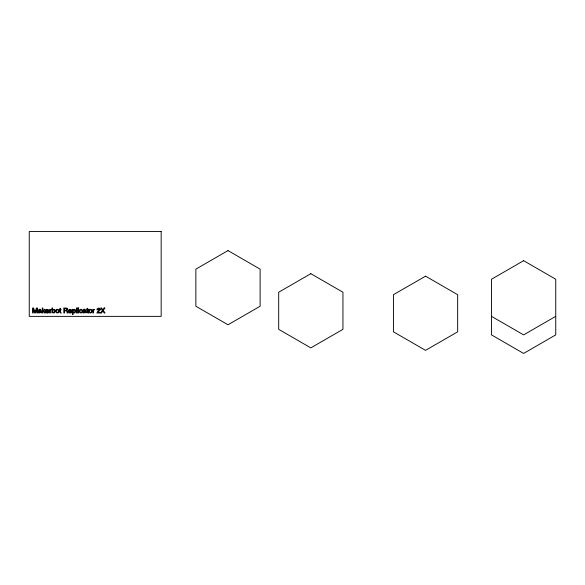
<?xml version="1.0" encoding="UTF-8"?>
<svg xmlns="http://www.w3.org/2000/svg" width="585" height="585" viewBox="0 0 585 585"><rect width="100%" height="100%" fill="white"/><g stroke="black" fill="none" stroke-linecap="round" stroke-linejoin="round"><path stroke-width="0.88" d="M555.75 316.339L523.626 334.883L491.495 316.339M36.789 308.77L36.775 313.004L37.425 313.004L37.425 307.988L36.46 307.988L35.027 312.229L33.586 307.988L32.614 307.988L32.614 313.004L33.265 313.004L33.25 308.77L34.69 313.004L35.363 313.004L36.789 308.77M75.121 311.154C72.869 316.639 72.438 305.867 75.121 311.154M52.511 310.803C53.966 316.902 55.919 306.547 52.511 310.803M55.151 311.103L54.229 312.975L52.496 312.536L51.933 313.004L51.933 307.973L52.526 307.973L52.526 309.794L53.944 309.282A1.382 1.382 0 0 1 54.727 309.721L55.151 311.103M59.026 311.096C59.151 314.825 53.71 312.5 56.087 309.787A1.506 1.506 0 0 1 56.964 309.275L58.537 309.714L59.026 311.096M79.355 310.818L79.984 312.814L81.724 312.924A1.258 1.258 0 0 0 82.28 312.339L82.456 311.71L81.856 311.71L80.715 312.558A0.753 0.753 0 0 1 80.211 312.207C79.077 310.964 81.176 308.573 81.856 310.577L82.456 310.577C82.434 308.617 79.297 308.982 79.355 310.818M92.064 311.096C92.189 314.825 86.748 312.5 89.125 309.787A1.506 1.506 0 0 1 90.002 309.275L91.574 309.714L92.064 311.096M45.586 310.825C44.899 312.843 48.05 314.138 48.789 312.068C48.496 311.761 46.164 313.677 46.215 311.374L48.891 311.374C49.484 309.048 45.732 308.492 45.586 310.825M68.518 310.825C67.831 312.843 70.982 314.138 71.721 312.068C71.428 311.761 69.096 313.677 69.147 311.374L71.823 311.374C72.416 309.048 68.657 308.492 68.518 310.825M75.75 311.096L74.924 312.946L73.147 312.595L73.147 314.459L72.533 314.459L72.533 309.363L73.132 309.363L73.132 309.853L73.871 309.311L75.092 309.523A1.536 1.536 0 0 1 75.64 310.313L75.75 311.096M67.092 309.406L66.485 310.24L64.482 310.284L64.482 308.573L66.697 308.675L67.092 309.406M38.222 311.805L38.895 313.048L40.672 312.522C43.005 314.745 40.423 305.801 38.391 310.467C40.979 309.151 40.818 310.862 38.222 311.805M82.924 311.805L83.596 313.048L85.366 312.522C87.706 314.745 85.117 305.801 83.092 310.467C85.673 309.151 85.512 310.862 82.924 311.805M100.21 309.56L99.801 310.569L97.52 312.427L100.189 312.427L100.189 313.004L96.832 313.004C97.534 311.82 101.878 306.299 97.578 309.853L96.949 309.853C96.686 308.163 99.172 307.447 99.991 308.785A1.477 1.477 0 0 1 100.21 309.56M58.383 311.118C58.573 313.816 54.961 312.185 56.504 310.211A0.834 0.834 0 0 1 57.059 309.801L58.069 310.065L58.383 311.118M91.421 311.118C91.611 313.816 87.991 312.185 89.542 310.211A0.834 0.834 0 0 1 90.097 309.801L91.099 310.065L91.421 311.118M67.78 309.341L67.07 310.54L67.97 313.004L67.136 313.004L66.902 311.191L66.032 310.854L64.482 310.854L64.482 313.004L63.802 313.004L63.802 307.988L67.07 308.156L67.78 309.341M40.643 311.637C39.626 314.072 37.689 310.825 40.643 311.14L40.643 311.637M85.337 311.637C84.32 314.072 82.39 310.825 85.337 311.14L85.337 311.637M50.347 310.533L50.281 313.004L49.666 313.004L49.666 309.348L50.251 309.348C50.434 309.97 52.628 308.639 50.347 310.533M93.483 310.533L93.424 313.004L92.81 313.004L92.81 309.348L93.395 309.348C93.571 309.97 95.772 308.639 93.483 310.533M46.317 310.452L46.23 310.884L48.262 310.884L47.517 309.831L46.317 310.452M69.249 310.452L69.162 310.884L71.194 310.884L70.449 309.831L69.249 310.452M104.159 307.988L102.887 309.904L101.607 307.988L100.759 307.988L102.441 310.43L100.642 313.004L101.468 313.004L102.858 310.942L104.203 313.004L105.051 313.004L103.282 310.43L104.971 307.988L104.159 307.988M44.416 309.348L42.844 310.898L42.844 307.988L42.252 307.988L42.252 313.004L42.844 313.004L42.844 311.63L43.356 311.161L44.497 313.004L45.279 313.004L43.802 310.715L45.206 309.348L44.416 309.348M227.996 250.592L195.865 269.144L195.865 306.24L227.996 324.785L260.12 306.24L260.12 269.144L227.996 250.592M310.825 273.692L278.694 292.237L278.694 329.333L310.825 347.885L342.949 329.333L342.949 292.237L310.825 273.692M425.544 276.164L393.42 294.708L393.42 331.812L425.544 350.356L457.667 331.812L457.667 294.708L425.544 276.164M523.626 260.691L491.495 279.242L491.495 334.883L523.626 353.435L555.75 334.883L555.75 279.242L523.626 260.691M61.081 313.004L59.919 312.587L59.882 309.853L59.385 309.853L59.882 308.324L60.496 308.324L60.496 309.348L61.081 309.348L61.081 309.853L60.496 309.853L60.496 312.236L61.081 313.004M88.291 313.004L87.121 312.587L87.085 309.853L86.587 309.853L87.085 308.324L87.706 308.324L87.706 309.348L88.291 309.348L88.291 309.853L87.706 309.853L87.706 312.236L88.291 313.004M161.167 231.565L29.25 231.565L29.25 316.368L161.167 316.368L161.167 231.565M77.103 307.988L76.489 307.988L76.489 313.004L77.103 313.004L77.103 307.988M78.646 307.988L78.024 307.988L78.024 308.683L78.646 308.683L78.646 307.988M78.646 309.363L78.024 309.363L78.024 313.004L78.646 313.004L78.646 309.363"/></g></svg>
